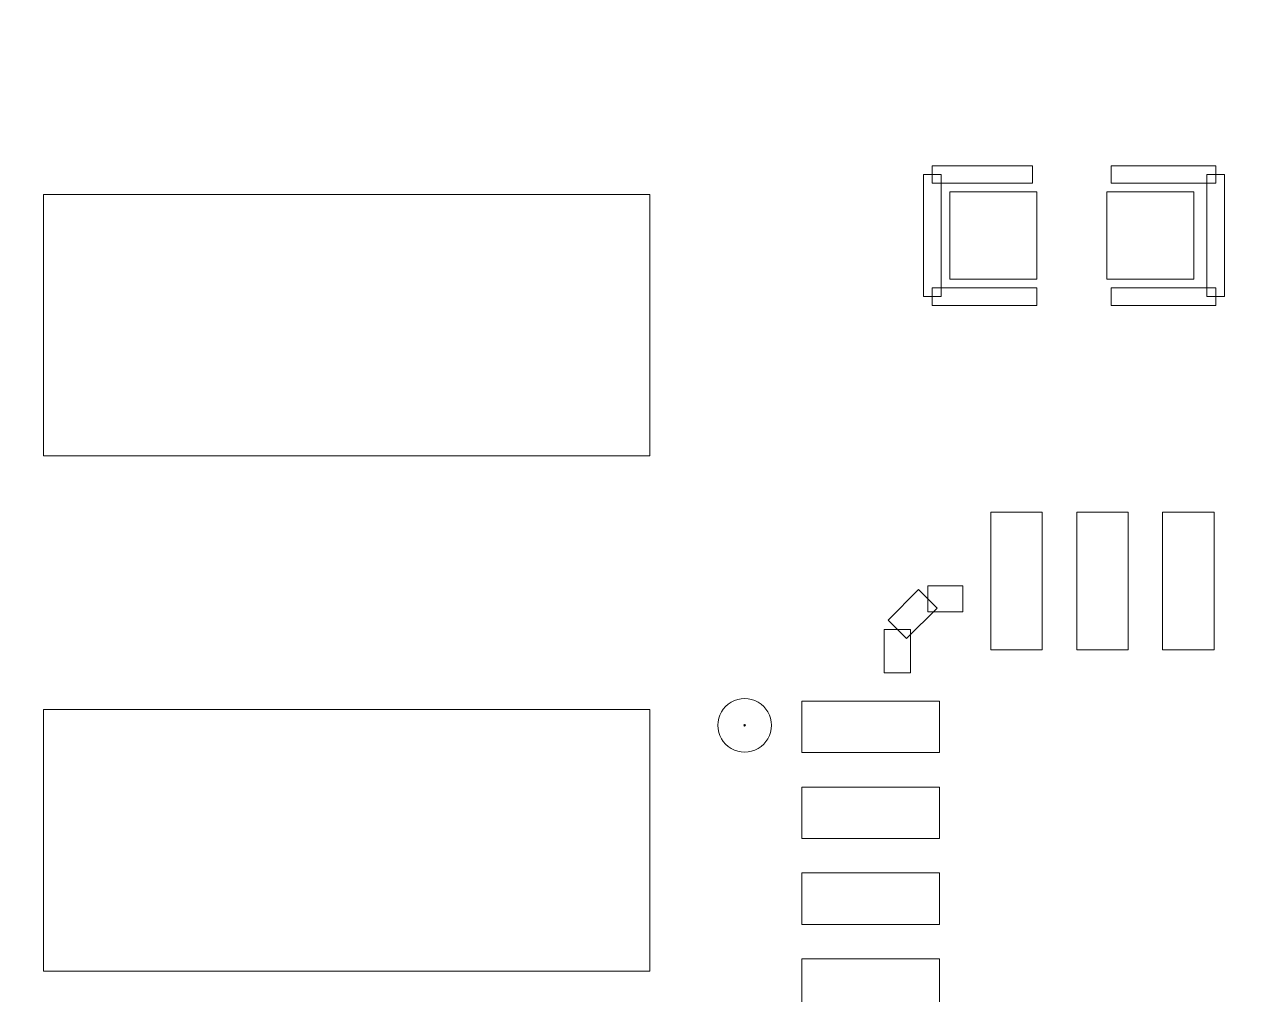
# Model space of a CAD drawing. Header units: millimetres. Extents: x -90 to 99, y -65 to 67.
# Drawn here: x -46.79 to -39.71, y 22.82 to 28.48 of the extents above; entities that cross this region are included whole.
import ezdxf

# ---------------------------------------------------------------- set-up
doc = ezdxf.new("R2010")
doc.units = ezdxf.units.MM
doc.header["$MEASUREMENT"] = 0
for name, color, linetype in [('BG_OUTLINE', 7, 'Continuous'), ('PG_SILKSCREEN_TOP', 7, 'Continuous'), ('PIN_TOP', 7, 'Continuous')]:
    doc.layers.add(name, color=color, linetype=linetype)

msp = doc.modelspace()

# ---------------------------------------------------------------- linework, layer by layer
at = {"layer": 'BG_OUTLINE', "color": 3, "lineweight": 9}
msp.add_open_spline([(-71.7269, -61.8795), (-71.7269, -61.8795), (-71.7343, 42.2681), (-71.7343, 42.2681), (-71.7343, 42.2681), (-71.7348, 43.0066), (-71.4419, 43.715), (-70.92, 44.2375), (-70.92, 44.2375), (-70.3982, 44.76), (-69.6866, 45.0538), (-68.9482, 45.0543), (-68.9482, 45.0543), (-68.9482, 45.0543), (75.2046, 45.0543), (75.2046, 45.0543), (75.2046, 45.0543), (76.8319, 45.0552), (78.1763, 43.7805), (78.2661, 42.1556), (78.2661, 42.1556), (78.2661, 42.1556), (78.2661, 31.2814), (78.2661, 31.2814), (78.2661, 31.2814), (78.2661, 31.2814), (72.2646, 31.2814), (72.2646, 31.2814), (72.2646, 31.2814), (72.2646, 31.2814), (72.2646, 26.9814), (72.2646, 26.9814), (72.2646, 26.9814), (72.2646, 26.9814), (78.2661, 26.9814), (78.2661, 26.9814), (78.2661, 26.9814), (78.2661, 26.9814), (78.2661, 18.6553), (78.2661, 18.6553), (78.2661, 18.6553), (78.2661, 18.6553), (72.2496, 18.6553), (72.2496, 18.6553), (72.2496, 18.6553), (72.2496, 18.6553), (72.2496, 14.3553), (72.2496, 14.3553), (72.2496, 14.3553), (72.2496, 14.3553), (78.2661, 14.3553), (78.2661, 14.3553), (78.2661, 14.3553), (78.2661, 14.3553), (78.2661, 9.255), (78.2661, 9.255), (78.2661, 9.255), (78.2661, 9.255), (72.2648, 9.255), (72.2648, 9.255), (72.2648, 9.255), (72.2648, 9.255), (72.2648, 4.955), (72.2648, 4.955), (72.2648, 4.955), (72.2648, 4.955), (78.2661, 4.955), (78.2661, 4.955), (78.2661, 4.955), (78.2661, 4.955), (78.2661, -3.3762), (78.2661, -3.3762), (78.2661, -3.3762), (78.2661, -3.3762), (72.2445, -3.3762), (72.2445, -3.3762), (72.2445, -3.3762), (72.2445, -3.3762), (72.2445, -7.6762), (72.2445, -7.6762), (72.2445, -7.6762), (72.2445, -7.6762), (78.2661, -7.6762), (78.2661, -7.6762), (78.2661, -7.6762), (78.2661, -7.6762), (78.2661, -12.7615), (78.2661, -12.7615), (78.2661, -12.7615), (78.2661, -12.7615), (72.2651, -12.7615), (72.2651, -12.7615), (72.2651, -12.7615), (72.2651, -12.7615), (72.2651, -17.0615), (72.2651, -17.0615), (72.2651, -17.0615), (72.2651, -17.0615), (78.2661, -17.0615), (78.2661, -17.0615), (78.2661, -17.0615), (78.2661, -17.0615), (78.2661, -25.4097), (78.2661, -25.4097), (78.2661, -25.4097), (78.2661, -25.4097), (72.2656, -25.4097), (72.2656, -25.4097), (72.2656, -25.4097), (72.2656, -25.4097), (72.2656, -29.7097), (72.2656, -29.7097), (72.2656, -29.7097), (72.2656, -29.7097), (78.2661, -29.7097), (78.2661, -29.7097), (78.2661, -29.7097), (78.2661, -29.7097), (78.2661, -34.793), (78.2661, -34.793), (78.2661, -34.793), (78.2661, -34.793), (72.2679, -34.793), (72.2679, -34.793), (72.2679, -34.793), (72.2679, -34.793), (72.2679, -39.0929), (72.2679, -39.0929), (72.2679, -39.0929), (72.2679, -39.0929), (78.2661, -39.0929), (78.2661, -39.0929), (78.2661, -39.0929), (78.2661, -39.0929), (78.2661, -47.4269), (78.2661, -47.4269), (78.2661, -47.4269), (78.2661, -47.4269), (72.2679, -47.4269), (72.2679, -47.4269), (72.2679, -47.4269), (72.2679, -47.4269), (72.2679, -51.7269), (72.2679, -51.7269), (72.2679, -51.7269), (72.2679, -51.7269), (78.2661, -51.7269), (78.2661, -51.7269), (78.2661, -51.7269), (78.2661, -51.7269), (78.2661, -51.8138), (78.2661, -51.8138), (78.2661, -51.8138), (78.2661, -51.8138), (78.2656, -61.8468), (78.2656, -61.8468), (78.2656, -61.8468), (78.2661, -62.6669), (77.9407, -63.4536), (77.3612, -64.0339), (77.3612, -64.0339), (76.7817, -64.6142), (75.9915, -64.9405), (75.1713, -64.941), (75.1713, -64.941), (75.1713, -64.941), (-68.6609, -64.9456), (-68.6609, -64.9456), (-68.6609, -64.9456), (-69.4735, -64.9461), (-70.2531, -64.6237), (-70.8281, -64.0495), (-70.8281, -64.0495), (-71.4031, -63.4752), (-71.7264, -62.6922), (-71.7269, -61.8795)], degree=3, knots=[0, 0, 0, 0, 0.022727, 0.022727, 0.022727, 0.022727, 0.045455, 0.045455, 0.045455, 0.045455, 0.068182, 0.068182, 0.068182, 0.068182, 0.090909, 0.090909, 0.090909, 0.090909, 0.113636, 0.113636, 0.113636, 0.113636, 0.136364, 0.136364, 0.136364, 0.136364, 0.159091, 0.159091, 0.159091, 0.159091, 0.181818, 0.181818, 0.181818, 0.181818, 0.204545, 0.204545, 0.204545, 0.204545, 0.227273, 0.227273, 0.227273, 0.227273, 0.25, 0.25, 0.25, 0.25, 0.272727, 0.272727, 0.272727, 0.272727, 0.295455, 0.295455, 0.295455, 0.295455, 0.318182, 0.318182, 0.318182, 0.318182, 0.340909, 0.340909, 0.340909, 0.340909, 0.363636, 0.363636, 0.363636, 0.363636, 0.386364, 0.386364, 0.386364, 0.386364, 0.409091, 0.409091, 0.409091, 0.409091, 0.431818, 0.431818, 0.431818, 0.431818, 0.454545, 0.454545, 0.454545, 0.454545, 0.477273, 0.477273, 0.477273, 0.477273, 0.5, 0.5, 0.5, 0.5, 0.522727, 0.522727, 0.522727, 0.522727, 0.545455, 0.545455, 0.545455, 0.545455, 0.568182, 0.568182, 0.568182, 0.568182, 0.590909, 0.590909, 0.590909, 0.590909, 0.613636, 0.613636, 0.613636, 0.613636, 0.636364, 0.636364, 0.636364, 0.636364, 0.659091, 0.659091, 0.659091, 0.659091, 0.681818, 0.681818, 0.681818, 0.681818, 0.704545, 0.704545, 0.704545, 0.704545, 0.727273, 0.727273, 0.727273, 0.727273, 0.75, 0.75, 0.75, 0.75, 0.772727, 0.772727, 0.772727, 0.772727, 0.795455, 0.795455, 0.795455, 0.795455, 0.818182, 0.818182, 0.818182, 0.818182, 0.840909, 0.840909, 0.840909, 0.840909, 0.863636, 0.863636, 0.863636, 0.863636, 0.886364, 0.886364, 0.886364, 0.886364, 0.909091, 0.909091, 0.909091, 0.909091, 0.931818, 0.931818, 0.931818, 0.931818, 0.954545, 0.954545, 0.954545, 0.954545, 0.977273, 0.977273, 0.977273, 0.977273, 1, 1, 1, 1], dxfattribs=at)
at = {"layer": 'PG_SILKSCREEN_TOP', "color": 6, "lineweight": 9}
for points, knots in [([(-41.5006, 27.5509), (-41.5006, 27.5509), (-41.5006, 27.6525), (-41.5006, 27.6525), (-41.5006, 27.6525), (-41.5006, 27.6525), (-40.9164, 27.6525), (-40.9164, 27.6525), (-40.9164, 27.6525), (-40.9164, 27.6525), (-40.9164, 27.5509), (-40.9164, 27.5509), (-40.9164, 27.5509), (-40.9164, 27.5509), (-41.5006, 27.5509), (-41.5006, 27.5509)], [0, 0, 0, 0, 0.25, 0.25, 0.25, 0.25, 0.5, 0.5, 0.5, 0.5, 0.75, 0.75, 0.75, 0.75, 1, 1, 1, 1]), ([(-39.8496, 27.6525), (-39.8496, 27.6525), (-39.8496, 27.5509), (-39.8496, 27.5509), (-39.8496, 27.5509), (-39.8496, 27.5509), (-40.4592, 27.5509), (-40.4592, 27.5509), (-40.4592, 27.5509), (-40.4592, 27.5509), (-40.4592, 27.6525), (-40.4592, 27.6525), (-40.4592, 27.6525), (-40.4592, 27.6525), (-39.8496, 27.6525), (-39.8496, 27.6525)], [0, 0, 0, 0, 0.25, 0.25, 0.25, 0.25, 0.5, 0.5, 0.5, 0.5, 0.75, 0.75, 0.75, 0.75, 1, 1, 1, 1]), ([(-41.4498, 26.8905), (-41.4498, 26.8905), (-41.5514, 26.8905), (-41.5514, 26.8905), (-41.5514, 26.8905), (-41.5514, 26.8905), (-41.5514, 27.6017), (-41.5514, 27.6017), (-41.5514, 27.6017), (-41.5514, 27.6017), (-41.4498, 27.6017), (-41.4498, 27.6017), (-41.4498, 27.6017), (-41.4498, 27.6017), (-41.4498, 26.8905), (-41.4498, 26.8905)], [0, 0, 0, 0, 0.25, 0.25, 0.25, 0.25, 0.5, 0.5, 0.5, 0.5, 0.75, 0.75, 0.75, 0.75, 1, 1, 1, 1]), ([(-39.7988, 26.8905), (-39.7988, 26.8905), (-39.9005, 26.8905), (-39.9005, 26.8905), (-39.9005, 26.8905), (-39.9005, 26.8905), (-39.9005, 27.6017), (-39.9005, 27.6017), (-39.9005, 27.6017), (-39.9005, 27.6017), (-39.7988, 27.6017), (-39.7988, 27.6017), (-39.7988, 27.6017), (-39.7988, 27.6017), (-39.7988, 26.8905), (-39.7988, 26.8905)], [0, 0, 0, 0, 0.25, 0.25, 0.25, 0.25, 0.5, 0.5, 0.5, 0.5, 0.75, 0.75, 0.75, 0.75, 1, 1, 1, 1]), ([(-40.891, 26.9413), (-40.891, 26.9413), (-40.891, 26.8397), (-40.891, 26.8397), (-40.891, 26.8397), (-40.891, 26.8397), (-41.5006, 26.8397), (-41.5006, 26.8397), (-41.5006, 26.8397), (-41.5006, 26.8397), (-41.5006, 26.9413), (-41.5006, 26.9413), (-41.5006, 26.9413), (-41.5006, 26.9413), (-40.891, 26.9413), (-40.891, 26.9413)], [0, 0, 0, 0, 0.25, 0.25, 0.25, 0.25, 0.5, 0.5, 0.5, 0.5, 0.75, 0.75, 0.75, 0.75, 1, 1, 1, 1]), ([(-39.8496, 26.9413), (-39.8496, 26.9413), (-39.8496, 26.8397), (-39.8496, 26.8397), (-39.8496, 26.8397), (-39.8496, 26.8397), (-40.4592, 26.8397), (-40.4592, 26.8397), (-40.4592, 26.8397), (-40.4592, 26.8397), (-40.4592, 26.9413), (-40.4592, 26.9413), (-40.4592, 26.9413), (-40.4592, 26.9413), (-39.8496, 26.9413), (-39.8496, 26.9413)], [0, 0, 0, 0, 0.25, 0.25, 0.25, 0.25, 0.5, 0.5, 0.5, 0.5, 0.75, 0.75, 0.75, 0.75, 1, 1, 1, 1]), ([(-41.3235, 25.2065), (-41.3235, 25.2065), (-41.3235, 25.0541), (-41.3235, 25.0541), (-41.3235, 25.0541), (-41.3235, 25.0541), (-41.5267, 25.0541), (-41.5267, 25.0541), (-41.5267, 25.0541), (-41.5267, 25.0541), (-41.5267, 25.2065), (-41.5267, 25.2065), (-41.5267, 25.2065), (-41.5267, 25.2065), (-41.3235, 25.2065), (-41.3235, 25.2065)], [0, 0, 0, 0, 0.25, 0.25, 0.25, 0.25, 0.5, 0.5, 0.5, 0.5, 0.75, 0.75, 0.75, 0.75, 1, 1, 1, 1]), ([(-41.5806, 25.1841), (-41.5806, 25.1841), (-41.4729, 25.0764), (-41.4729, 25.0764), (-41.4729, 25.0764), (-41.4729, 25.0764), (-41.6507, 24.8986), (-41.6507, 24.8986), (-41.6507, 24.8986), (-41.6507, 24.8986), (-41.7584, 25.0063), (-41.7584, 25.0063), (-41.7584, 25.0063), (-41.7584, 25.0063), (-41.5806, 25.1841), (-41.5806, 25.1841)], [0, 0, 0, 0, 0.25, 0.25, 0.25, 0.25, 0.5, 0.5, 0.5, 0.5, 0.75, 0.75, 0.75, 0.75, 1, 1, 1, 1]), ([(-41.7807, 24.9525), (-41.7807, 24.9525), (-41.6283, 24.9525), (-41.6283, 24.9525), (-41.6283, 24.9525), (-41.6283, 24.9525), (-41.6283, 24.6985), (-41.6283, 24.6985), (-41.6283, 24.6985), (-41.6283, 24.6985), (-41.7807, 24.6985), (-41.7807, 24.6985), (-41.7807, 24.6985), (-41.7807, 24.6985), (-41.7807, 24.9525), (-41.7807, 24.9525)], [0, 0, 0, 0, 0.25, 0.25, 0.25, 0.25, 0.5, 0.5, 0.5, 0.5, 0.75, 0.75, 0.75, 0.75, 1, 1, 1, 1]), ([(-42.75, 24.3937), (-42.75, 24.4496), (-42.7202, 24.5012), (-42.6719, 24.5292), (-42.6719, 24.5292), (-42.6234, 24.5571), (-42.5637, 24.5571), (-42.5153, 24.5292), (-42.5153, 24.5292), (-42.4669, 24.5012), (-42.4371, 24.4496), (-42.4371, 24.3937)], [0, 0, 0, 0, 0.333333, 0.333333, 0.333333, 0.333333, 0.666667, 0.666667, 0.666667, 0.666667, 1, 1, 1, 1]), ([(-42.4371, 24.3937), (-42.4371, 24.3378), (-42.4669, 24.2861), (-42.5153, 24.2582), (-42.5153, 24.2582), (-42.5637, 24.2302), (-42.6234, 24.2302), (-42.6719, 24.2582), (-42.6719, 24.2582), (-42.7202, 24.2861), (-42.75, 24.3378), (-42.75, 24.3937)], [0, 0, 0, 0, 0.333333, 0.333333, 0.333333, 0.333333, 0.666667, 0.666667, 0.666667, 0.666667, 1, 1, 1, 1]), ([(-42.5895, 24.3937), (-42.5895, 24.3951), (-42.5902, 24.3965), (-42.5915, 24.3972), (-42.5915, 24.3972), (-42.5928, 24.3979), (-42.5943, 24.3979), (-42.5957, 24.3972), (-42.5957, 24.3972), (-42.5968, 24.3965), (-42.5976, 24.3951), (-42.5976, 24.3937)], [0, 0, 0, 0, 0.333333, 0.333333, 0.333333, 0.333333, 0.666667, 0.666667, 0.666667, 0.666667, 1, 1, 1, 1]), ([(-42.5976, 24.3937), (-42.5976, 24.3922), (-42.5968, 24.3909), (-42.5957, 24.3901), (-42.5957, 24.3901), (-42.5943, 24.3894), (-42.5928, 24.3894), (-42.5915, 24.3901), (-42.5915, 24.3901), (-42.5902, 24.3909), (-42.5895, 24.3922), (-42.5895, 24.3937)], [0, 0, 0, 0, 0.333333, 0.333333, 0.333333, 0.333333, 0.666667, 0.666667, 0.666667, 0.666667, 1, 1, 1, 1])]:
    msp.add_open_spline(points, degree=3, knots=knots, dxfattribs=at)
at = {"layer": 'PIN_TOP', "lineweight": 9}
for points in [[(-46.6771, 25.9624), (-46.6771, 25.9624), (-46.6771, 27.4864), (-46.6771, 27.4864), (-46.6771, 27.4864), (-46.6771, 27.4864), (-43.1465, 27.4864), (-43.1465, 27.4864), (-43.1465, 27.4864), (-43.1465, 27.4864), (-43.1465, 25.9624), (-43.1465, 25.9624), (-43.1465, 25.9624), (-43.1465, 25.9624), (-46.6771, 25.9624), (-46.6771, 25.9624)], [(-40.891, 27.5001), (-40.891, 27.5001), (-40.891, 26.9921), (-40.891, 26.9921), (-40.891, 26.9921), (-40.891, 26.9921), (-41.399, 26.9921), (-41.399, 26.9921), (-41.399, 26.9921), (-41.399, 26.9921), (-41.399, 27.5001), (-41.399, 27.5001), (-41.399, 27.5001), (-41.399, 27.5001), (-40.891, 27.5001), (-40.891, 27.5001)], [(-39.9767, 27.5001), (-39.9767, 27.5001), (-39.9767, 26.9921), (-39.9767, 26.9921), (-39.9767, 26.9921), (-39.9767, 26.9921), (-40.4846, 26.9921), (-40.4846, 26.9921), (-40.4846, 26.9921), (-40.4846, 26.9921), (-40.4846, 27.5001), (-40.4846, 27.5001), (-40.4846, 27.5001), (-40.4846, 27.5001), (-39.9767, 27.5001), (-39.9767, 27.5001)], [(-41.1597, 25.6344), (-41.1597, 25.6344), (-40.8596, 25.6344), (-40.8596, 25.6344), (-40.8596, 25.6344), (-40.8596, 25.6344), (-40.8596, 24.8343), (-40.8596, 24.8343), (-40.8596, 24.8343), (-40.8596, 24.8343), (-41.1597, 24.8343), (-41.1597, 24.8343), (-41.1597, 24.8343), (-41.1597, 24.8343), (-41.1597, 25.6344), (-41.1597, 25.6344)], [(-40.6594, 25.6344), (-40.6594, 25.6344), (-40.3595, 25.6344), (-40.3595, 25.6344), (-40.3595, 25.6344), (-40.3595, 25.6344), (-40.3595, 24.8343), (-40.3595, 24.8343), (-40.3595, 24.8343), (-40.3595, 24.8343), (-40.6594, 24.8343), (-40.6594, 24.8343), (-40.6594, 24.8343), (-40.6594, 24.8343), (-40.6594, 25.6344), (-40.6594, 25.6344)], [(-40.1597, 25.6344), (-40.1597, 25.6344), (-39.8596, 25.6344), (-39.8596, 25.6344), (-39.8596, 25.6344), (-39.8596, 25.6344), (-39.8596, 24.8343), (-39.8596, 24.8343), (-39.8596, 24.8343), (-39.8596, 24.8343), (-40.1597, 24.8343), (-40.1597, 24.8343), (-40.1597, 24.8343), (-40.1597, 24.8343), (-40.1597, 25.6344), (-40.1597, 25.6344)], [(-42.2595, 24.5345), (-42.2595, 24.5345), (-41.4594, 24.5345), (-41.4594, 24.5345), (-41.4594, 24.5345), (-41.4594, 24.5345), (-41.4594, 24.2345), (-41.4594, 24.2345), (-41.4594, 24.2345), (-41.4594, 24.2345), (-42.2595, 24.2345), (-42.2595, 24.2345), (-42.2595, 24.2345), (-42.2595, 24.2345), (-42.2595, 24.5345), (-42.2595, 24.5345)], [(-46.6771, 22.9621), (-46.6771, 22.9621), (-46.6771, 24.4861), (-46.6771, 24.4861), (-46.6771, 24.4861), (-46.6771, 24.4861), (-43.1465, 24.4861), (-43.1465, 24.4861), (-43.1465, 24.4861), (-43.1465, 24.4861), (-43.1465, 22.9621), (-43.1465, 22.9621), (-43.1465, 22.9621), (-43.1465, 22.9621), (-46.6771, 22.9621), (-46.6771, 22.9621)], [(-42.2595, 24.0344), (-42.2595, 24.0344), (-41.4594, 24.0344), (-41.4594, 24.0344), (-41.4594, 24.0344), (-41.4594, 24.0344), (-41.4594, 23.7344), (-41.4594, 23.7344), (-41.4594, 23.7344), (-41.4594, 23.7344), (-42.2595, 23.7344), (-42.2595, 23.7344), (-42.2595, 23.7344), (-42.2595, 23.7344), (-42.2595, 24.0344), (-42.2595, 24.0344)], [(-42.2595, 23.5345), (-42.2595, 23.5345), (-41.4594, 23.5345), (-41.4594, 23.5345), (-41.4594, 23.5345), (-41.4594, 23.5345), (-41.4594, 23.2345), (-41.4594, 23.2345), (-41.4594, 23.2345), (-41.4594, 23.2345), (-42.2595, 23.2345), (-42.2595, 23.2345), (-42.2595, 23.2345), (-42.2595, 23.2345), (-42.2595, 23.5345), (-42.2595, 23.5345)], [(-42.2595, 23.0344), (-42.2595, 23.0344), (-41.4594, 23.0344), (-41.4594, 23.0344), (-41.4594, 23.0344), (-41.4594, 23.0344), (-41.4594, 22.7344), (-41.4594, 22.7344), (-41.4594, 22.7344), (-41.4594, 22.7344), (-42.2595, 22.7344), (-42.2595, 22.7344), (-42.2595, 22.7344), (-42.2595, 22.7344), (-42.2595, 23.0344), (-42.2595, 23.0344)]]:
    msp.add_open_spline(points, degree=3, knots=[0, 0, 0, 0, 0.25, 0.25, 0.25, 0.25, 0.5, 0.5, 0.5, 0.5, 0.75, 0.75, 0.75, 0.75, 1, 1, 1, 1], dxfattribs=at)

doc.saveas('drawing.dxf')
